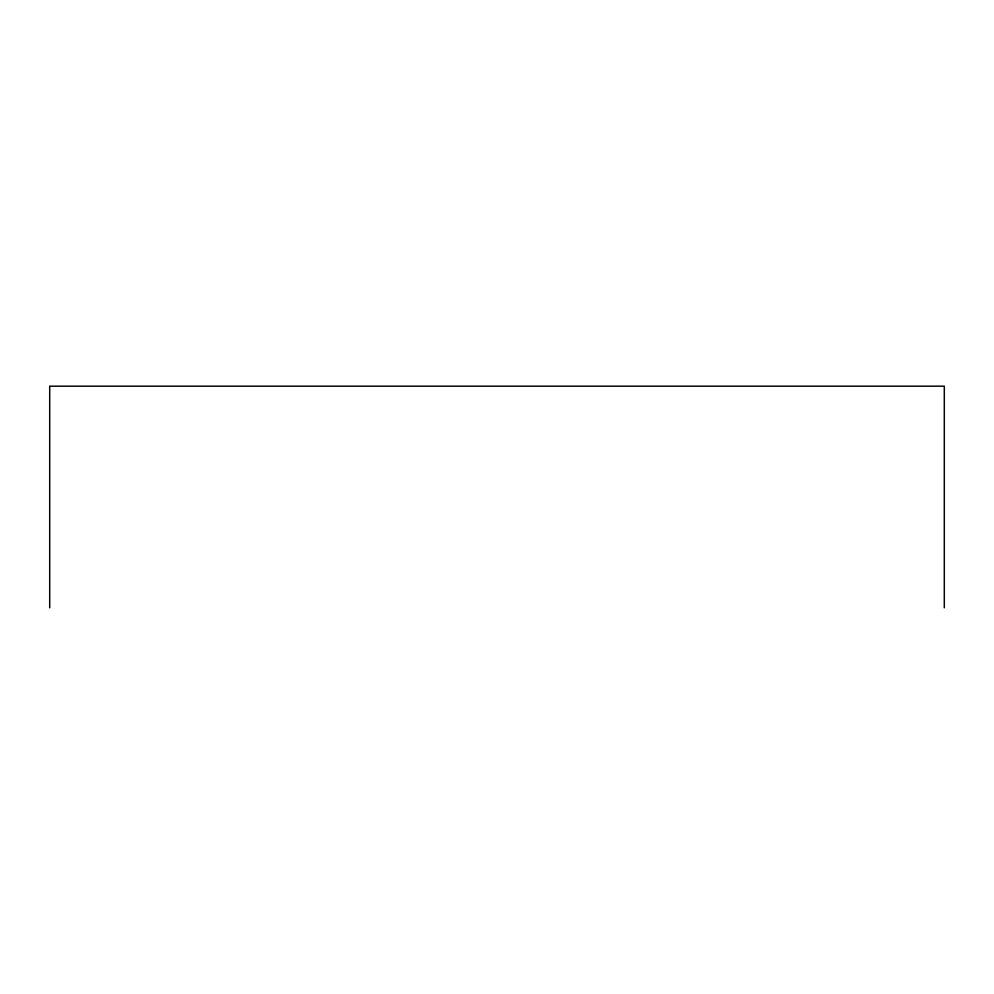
<?xml version="1.0" encoding="UTF-8"?>
<svg xmlns="http://www.w3.org/2000/svg" width="994" height="994" viewBox="0 0 994 994"><rect width="100%" height="100%" fill="white"/><g stroke="black" fill="none" stroke-linecap="round" stroke-linejoin="round"><path stroke-width="1.49" d="M944.3 607.819L944.3 386.181L49.7 386.181L49.7 607.819"/></g></svg>
